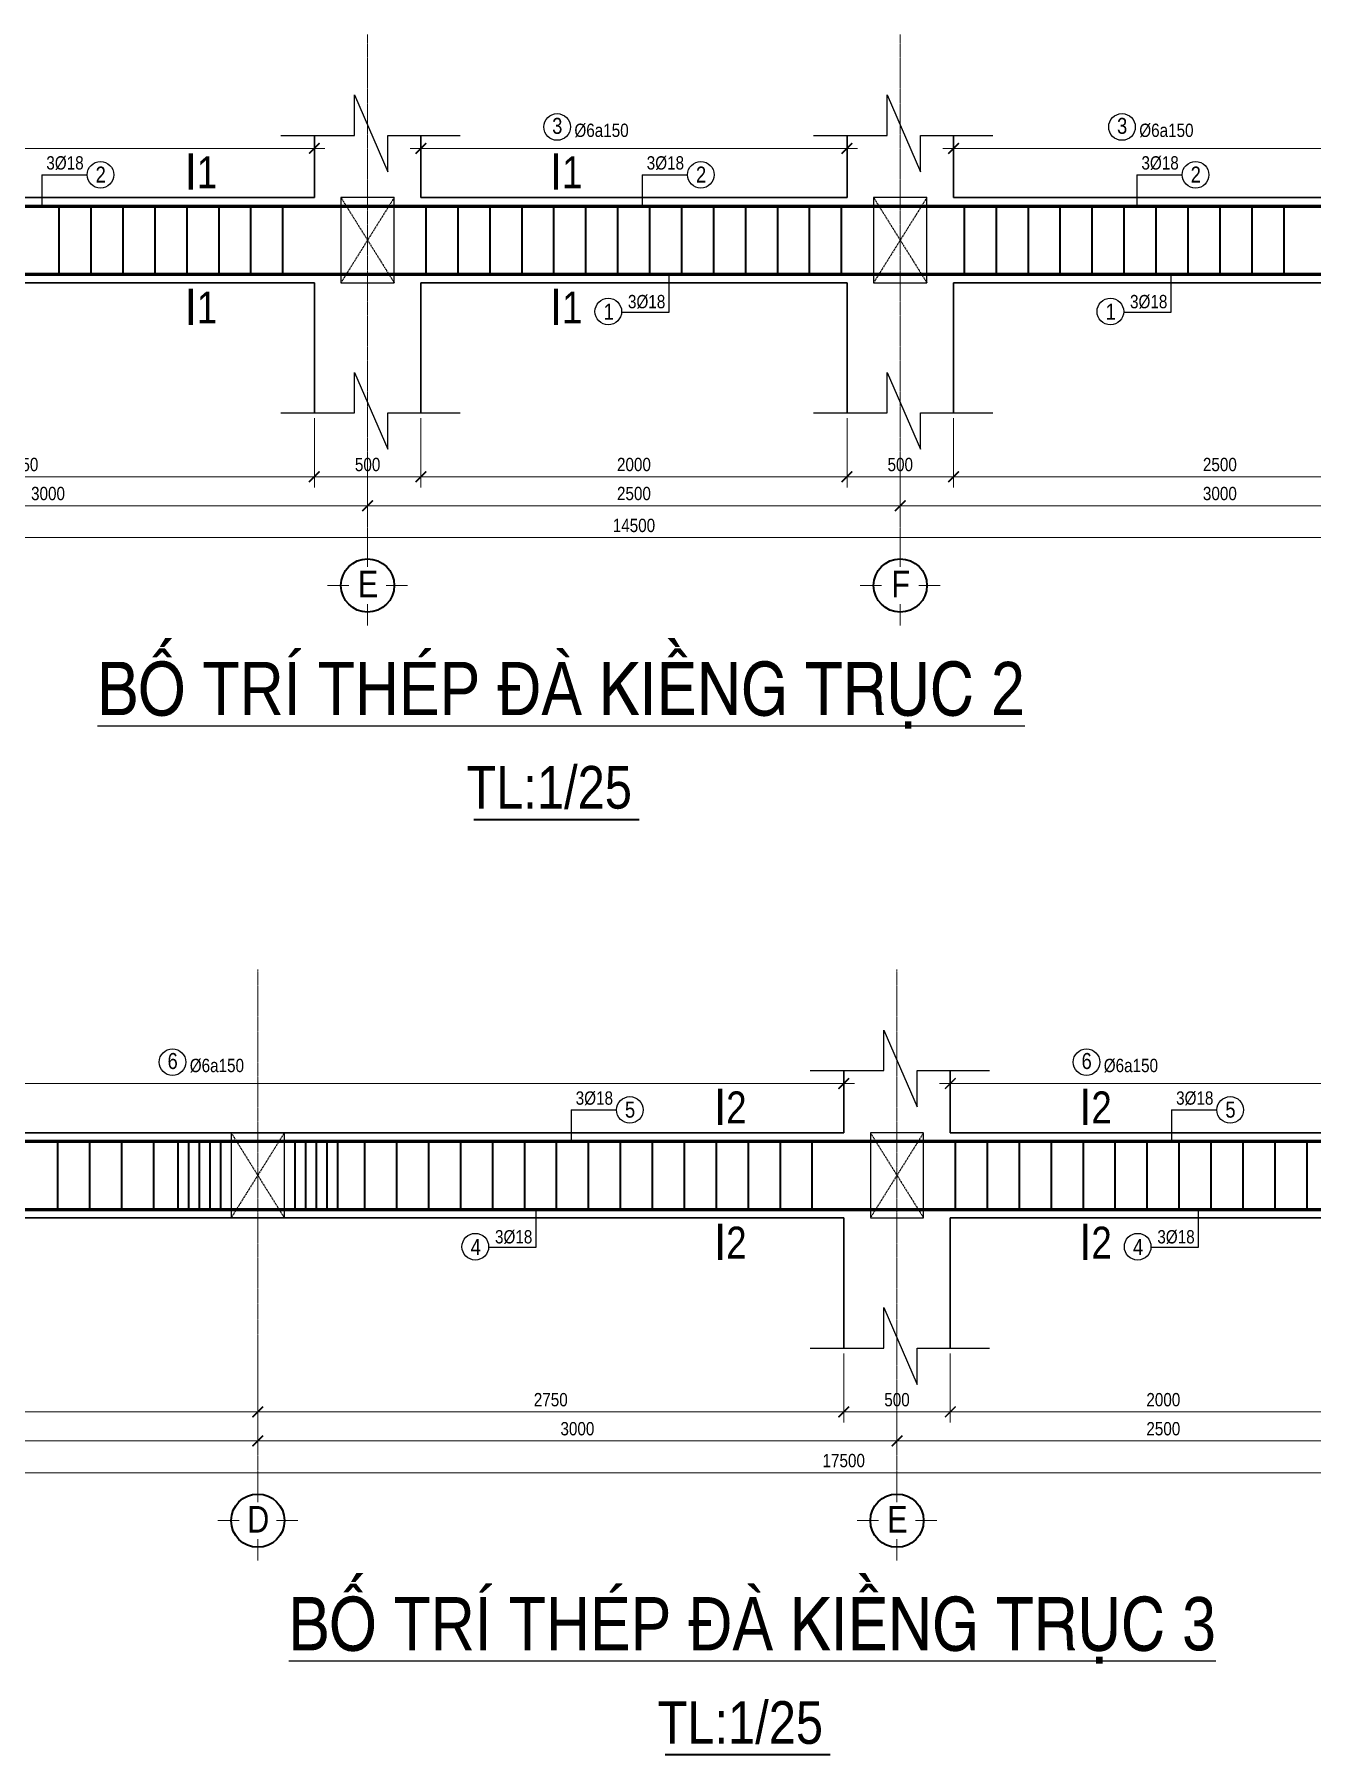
# Model space of a CAD drawing. Header units: inches. Extents: x -995865 to -814036, y 3430062 to 3602072.
# Drawn here: x -981117 to -975123, y 3479333 to 3487408 of the extents above; entities that cross this region are included whole.
import ezdxf
from ezdxf.enums import TextEntityAlignment as Align

# ---------------------------------------------------------------- set-up
doc = ezdxf.new("R2010")
doc.units = ezdxf.units.IN
doc.header["$LTSCALE"] = 2.8
doc.header["$MEASUREMENT"] = 0
doc.linetypes.add('CENTERX2', pattern=[4, 2.5, -0.5, 0.5, -0.5])
doc.linetypes.add('DASHEDX2', pattern=[1.5, 1, -0.5])
for name, color, linetype, lineweight in [('5.TRUC', 1, 'CENTERX2', 13), ('NET BAO', 4, 'Continuous', 30), ('TextThep', 7, 'Continuous', 0), ('THEP DAI', 5, 'Continuous', 40), ('THEP DOC', 2, 'Continuous', 60)]:
    doc.layers.add(name, color=color, linetype=linetype, lineweight=lineweight)
for name, color, linetype in [('Net thay', 6, 'Continuous'), ('NETDUTDUT', 3, 'DASHEDX2'), ('text', 3, 'Continuous')]:
    doc.layers.add(name, color=color, linetype=linetype)
doc.styles.add('CHU', font='VHELVCN0.TTF')
doc.styles.add('Helve-Condense', font='VHELVCN0.TTF')
doc.styles.add('Text.Helve-condense', font='VHELVCN0.TTF')
doc.dimstyles.new('TL25', dxfattribs={"dimscale": 25, "dimtxt": 2.5, "dimasz": 2, "dimexe": 2, "dimexo": 1, "dimgap": 1, "dimtad": 1, "dimdec": 0, "dimzin": 0, "dimdsep": 46, "dimtxsty": 'Helve-Condense', "dimblk": 'ARCHTICK', "dimcen": 2, "dimdle": 2, "dimclrd": 4, "dimclre": 4, "dimclrt": 4, "dimadec": 0, "dimazin": 0, "dimtfac": 0.004, "dimtdec": 0, "dimtmove": 2, "dimatfit": 3, "dimfxl": 1, "dimtolj": 1, "dimtzin": 0, "dimlwd": 9, "dimlwe": 13, "dimarcsym": 1})

# ---------------------------------------------------------------- blocks, each defined once
blk = doc.blocks.new('_ArchTick')
at = {"color": 0, "linetype": 'ByBlock', "const_width": 0.15}
blk.add_lwpolyline([(-0.5, -0.5), (0.5, 0.5)], dxfattribs=at)
blk = doc.blocks.new('*D988')
at = {"layer": 'DEFPOINTS', "color": 0}
for p in [(-982553, 3485631.1), (-979803, 3485631.1), (-979803, 3485331.6)]:
    blk.add_point(p, dxfattribs=at)
at = {"layer": 'NETDUTDUT', "color": 4, "linetype": 'Continuous', "lineweight": 13}
for p, q in [((-982553, 3485606.1), (-982553, 3485281.6)), ((-979803, 3485606.1), (-979803, 3485281.6))]:
    blk.add_line(p, q, dxfattribs=at)
at = {"layer": 'NETDUTDUT', "color": 4, "linetype": 'Continuous', "lineweight": 9}
blk.add_line((-982603, 3485331.6), (-979753, 3485331.6), dxfattribs=at)
at = {"layer": 'NETDUTDUT', "color": 4, "lineweight": 9, "xscale": 50, "yscale": 50, "zscale": 50, "rotation": 180}
blk.add_blockref('_ArchTick', (-982553, 3485331.6), dxfattribs=at)
at = {"layer": 'NETDUTDUT', "color": 4, "lineweight": 9, "xscale": 50, "yscale": 50, "zscale": 50}
blk.add_blockref('_ArchTick', (-979803, 3485331.6), dxfattribs=at)
at = {"layer": 'NETDUTDUT', "color": 4, "insert": (-981178, 3485388.5), "char_height": 62.5, "attachment_point": 5, "style": 'Helve-Condense'}
blk.add_mtext('\\A1;2750', dxfattribs=at)
blk = doc.blocks.new('*D989')
at = {"layer": 'DEFPOINTS', "color": 0}
for p in [(-979803, 3485631.1), (-979303, 3485631.1), (-979303, 3485331.6)]:
    blk.add_point(p, dxfattribs=at)
at = {"layer": 'NETDUTDUT', "color": 4, "linetype": 'Continuous', "lineweight": 13}
for p, q in [((-979803, 3485606.1), (-979803, 3485281.6)), ((-979303, 3485606.1), (-979303, 3485281.6))]:
    blk.add_line(p, q, dxfattribs=at)
at = {"layer": 'NETDUTDUT', "color": 4, "linetype": 'Continuous', "lineweight": 9}
blk.add_line((-979853, 3485331.6), (-979253, 3485331.6), dxfattribs=at)
at = {"layer": 'NETDUTDUT', "color": 4, "lineweight": 9, "xscale": 50, "yscale": 50, "zscale": 50, "rotation": 180}
blk.add_blockref('_ArchTick', (-979803, 3485331.6), dxfattribs=at)
at = {"layer": 'NETDUTDUT', "color": 4, "lineweight": 9, "xscale": 50, "yscale": 50, "zscale": 50}
blk.add_blockref('_ArchTick', (-979303, 3485331.6), dxfattribs=at)
at = {"layer": 'NETDUTDUT', "color": 4, "insert": (-979553, 3485388.5), "char_height": 62.5, "attachment_point": 5, "style": 'Helve-Condense'}
blk.add_mtext('\\A1;500', dxfattribs=at)
blk = doc.blocks.new('*D990')
at = {"layer": 'DEFPOINTS', "color": 0}
for p in [(-979303, 3485631.1), (-977303, 3485631.1), (-977303, 3485331.6)]:
    blk.add_point(p, dxfattribs=at)
at = {"layer": 'NETDUTDUT', "color": 4, "linetype": 'Continuous', "lineweight": 13}
for p, q in [((-979303, 3485606.1), (-979303, 3485281.6)), ((-977303, 3485606.1), (-977303, 3485281.6))]:
    blk.add_line(p, q, dxfattribs=at)
at = {"layer": 'NETDUTDUT', "color": 4, "linetype": 'Continuous', "lineweight": 9}
blk.add_line((-979353, 3485331.6), (-977253, 3485331.6), dxfattribs=at)
at = {"layer": 'NETDUTDUT', "color": 4, "lineweight": 9, "xscale": 50, "yscale": 50, "zscale": 50, "rotation": 180}
blk.add_blockref('_ArchTick', (-979303, 3485331.6), dxfattribs=at)
at = {"layer": 'NETDUTDUT', "color": 4, "lineweight": 9, "xscale": 50, "yscale": 50, "zscale": 50}
blk.add_blockref('_ArchTick', (-977303, 3485331.6), dxfattribs=at)
at = {"layer": 'NETDUTDUT', "color": 4, "insert": (-978303, 3485388.5), "char_height": 62.5, "attachment_point": 5, "style": 'Helve-Condense'}
blk.add_mtext('\\A1;2000', dxfattribs=at)
blk = doc.blocks.new('*D991')
at = {"layer": 'DEFPOINTS', "color": 0}
for p in [(-977303, 3485631.1), (-976803, 3485631.1), (-976803, 3485331.6)]:
    blk.add_point(p, dxfattribs=at)
at = {"layer": 'NETDUTDUT', "color": 4, "linetype": 'Continuous', "lineweight": 13}
for p, q in [((-977303, 3485606.1), (-977303, 3485281.6)), ((-976803, 3485606.1), (-976803, 3485281.6))]:
    blk.add_line(p, q, dxfattribs=at)
at = {"layer": 'NETDUTDUT', "color": 4, "linetype": 'Continuous', "lineweight": 9}
blk.add_line((-977353, 3485331.6), (-976753, 3485331.6), dxfattribs=at)
at = {"layer": 'NETDUTDUT', "color": 4, "lineweight": 9, "xscale": 50, "yscale": 50, "zscale": 50, "rotation": 180}
blk.add_blockref('_ArchTick', (-977303, 3485331.6), dxfattribs=at)
at = {"layer": 'NETDUTDUT', "color": 4, "lineweight": 9, "xscale": 50, "yscale": 50, "zscale": 50}
blk.add_blockref('_ArchTick', (-976803, 3485331.6), dxfattribs=at)
at = {"layer": 'NETDUTDUT', "color": 4, "insert": (-977053, 3485388.5), "char_height": 62.5, "attachment_point": 5, "style": 'Helve-Condense'}
blk.add_mtext('\\A1;500', dxfattribs=at)
blk = doc.blocks.new('*D992')
at = {"layer": 'DEFPOINTS', "color": 0}
for p in [(-976803, 3485631.1), (-974303, 3485631.1), (-974303, 3485331.6)]:
    blk.add_point(p, dxfattribs=at)
at = {"layer": 'NETDUTDUT', "color": 4, "linetype": 'Continuous', "lineweight": 13}
for p, q in [((-976803, 3485606.1), (-976803, 3485281.6)), ((-974303, 3485606.1), (-974303, 3485281.6))]:
    blk.add_line(p, q, dxfattribs=at)
at = {"layer": 'NETDUTDUT', "color": 4, "linetype": 'Continuous', "lineweight": 9}
blk.add_line((-976853, 3485331.6), (-974253, 3485331.6), dxfattribs=at)
at = {"layer": 'NETDUTDUT', "color": 4, "lineweight": 9, "xscale": 50, "yscale": 50, "zscale": 50, "rotation": 180}
blk.add_blockref('_ArchTick', (-976803, 3485331.6), dxfattribs=at)
at = {"layer": 'NETDUTDUT', "color": 4, "lineweight": 9, "xscale": 50, "yscale": 50, "zscale": 50}
blk.add_blockref('_ArchTick', (-974303, 3485331.6), dxfattribs=at)
at = {"layer": 'NETDUTDUT', "color": 4, "insert": (-975553, 3485388.5), "char_height": 62.5, "attachment_point": 5, "style": 'Helve-Condense'}
blk.add_mtext('\\A1;2500', dxfattribs=at)
blk = doc.blocks.new('*D997')
at = {"layer": 'DEFPOINTS', "color": 0}
for p in [(-979553, 3485331.6), (-982553, 3485303.3), (-979553, 3485195.4)]:
    blk.add_point(p, dxfattribs=at)
at = {"layer": 'NETDUTDUT', "color": 4, "linetype": 'Continuous', "lineweight": 13}
for p, q in [((-982553, 3485278.3), (-982553, 3485145.4)), ((-979553, 3485306.6), (-979553, 3485145.4))]:
    blk.add_line(p, q, dxfattribs=at)
at = {"layer": 'NETDUTDUT', "color": 4, "linetype": 'Continuous', "lineweight": 9}
blk.add_line((-982603, 3485195.4), (-979503, 3485195.4), dxfattribs=at)
at = {"layer": 'NETDUTDUT', "color": 4, "lineweight": 9, "xscale": 50, "yscale": 50, "zscale": 50, "rotation": 180}
blk.add_blockref('_ArchTick', (-982553, 3485195.4), dxfattribs=at)
at = {"layer": 'NETDUTDUT', "color": 4, "lineweight": 9, "xscale": 50, "yscale": 50, "zscale": 50}
blk.add_blockref('_ArchTick', (-979553, 3485195.4), dxfattribs=at)
at = {"layer": 'NETDUTDUT', "color": 4, "insert": (-981053, 3485252.3), "char_height": 62.5, "attachment_point": 5, "style": 'Helve-Condense'}
blk.add_mtext('\\A1;3000', dxfattribs=at)
blk = doc.blocks.new('*D998')
at = {"layer": 'DEFPOINTS', "color": 0}
for p in [(-979553, 3485331.6), (-977053, 3485331.6), (-977053, 3485195.4)]:
    blk.add_point(p, dxfattribs=at)
at = {"layer": 'NETDUTDUT', "color": 4, "linetype": 'Continuous', "lineweight": 13}
for p, q in [((-979553, 3485306.6), (-979553, 3485145.4)), ((-977053, 3485306.6), (-977053, 3485145.4))]:
    blk.add_line(p, q, dxfattribs=at)
at = {"layer": 'NETDUTDUT', "color": 4, "linetype": 'Continuous', "lineweight": 9}
blk.add_line((-979603, 3485195.4), (-977003, 3485195.4), dxfattribs=at)
at = {"layer": 'NETDUTDUT', "color": 4, "lineweight": 9, "xscale": 50, "yscale": 50, "zscale": 50, "rotation": 180}
blk.add_blockref('_ArchTick', (-979553, 3485195.4), dxfattribs=at)
at = {"layer": 'NETDUTDUT', "color": 4, "lineweight": 9, "xscale": 50, "yscale": 50, "zscale": 50}
blk.add_blockref('_ArchTick', (-977053, 3485195.4), dxfattribs=at)
at = {"layer": 'NETDUTDUT', "color": 4, "insert": (-978303, 3485252.3), "char_height": 62.5, "attachment_point": 5, "style": 'Helve-Condense'}
blk.add_mtext('\\A1;2500', dxfattribs=at)
blk = doc.blocks.new('*D999')
at = {"layer": 'DEFPOINTS', "color": 0}
for p in [(-977053, 3485331.6), (-974053, 3485331.6), (-974053, 3485195.4)]:
    blk.add_point(p, dxfattribs=at)
at = {"layer": 'NETDUTDUT', "color": 4, "linetype": 'Continuous', "lineweight": 13}
for p, q in [((-977053, 3485306.6), (-977053, 3485145.4)), ((-974053, 3485306.6), (-974053, 3485145.4))]:
    blk.add_line(p, q, dxfattribs=at)
at = {"layer": 'NETDUTDUT', "color": 4, "linetype": 'Continuous', "lineweight": 9}
blk.add_line((-977103, 3485195.4), (-974003, 3485195.4), dxfattribs=at)
at = {"layer": 'NETDUTDUT', "color": 4, "lineweight": 9, "xscale": 50, "yscale": 50, "zscale": 50, "rotation": 180}
blk.add_blockref('_ArchTick', (-977053, 3485195.4), dxfattribs=at)
at = {"layer": 'NETDUTDUT', "color": 4, "lineweight": 9, "xscale": 50, "yscale": 50, "zscale": 50}
blk.add_blockref('_ArchTick', (-974053, 3485195.4), dxfattribs=at)
at = {"layer": 'NETDUTDUT', "color": 4, "insert": (-975553, 3485252.3), "char_height": 62.5, "attachment_point": 5, "style": 'Helve-Condense'}
blk.add_mtext('\\A1;3000', dxfattribs=at)
blk = doc.blocks.new('*D1001')
at = {"layer": 'DEFPOINTS', "color": 0}
for p in [(-985553, 3485145.4), (-971053, 3485145.4), (-971053, 3485045.7)]:
    blk.add_point(p, dxfattribs=at)
at = {"layer": 'NETDUTDUT', "color": 4, "linetype": 'Continuous', "lineweight": 13}
for p, q in [((-985553, 3485120.4), (-985553, 3484995.7)), ((-971053, 3485120.4), (-971053, 3484995.7))]:
    blk.add_line(p, q, dxfattribs=at)
at = {"layer": 'NETDUTDUT', "color": 4, "linetype": 'Continuous', "lineweight": 9}
blk.add_line((-985603, 3485045.7), (-971003, 3485045.7), dxfattribs=at)
at = {"layer": 'NETDUTDUT', "color": 4, "lineweight": 9, "xscale": 50, "yscale": 50, "zscale": 50, "rotation": 180}
blk.add_blockref('_ArchTick', (-985553, 3485045.7), dxfattribs=at)
at = {"layer": 'NETDUTDUT', "color": 4, "lineweight": 9, "xscale": 50, "yscale": 50, "zscale": 50}
blk.add_blockref('_ArchTick', (-971053, 3485045.7), dxfattribs=at)
at = {"layer": 'NETDUTDUT', "color": 4, "insert": (-978303, 3485102.6), "char_height": 62.5, "attachment_point": 5, "style": 'Helve-Condense'}
blk.add_mtext('\\A1;14500', dxfattribs=at)
blk = doc.blocks.new('*D1007')
at = {"layer": 'DEFPOINTS', "color": 0}
for p in [(-982568.4, 3481241.1), (-980068.4, 3481241.1), (-980068.4, 3480941.6)]:
    blk.add_point(p, dxfattribs=at)
at = {"layer": 'NETDUTDUT', "color": 4, "linetype": 'Continuous', "lineweight": 13}
for p, q in [((-982568.4, 3481216.1), (-982568.4, 3480891.6)), ((-980068.4, 3481216.1), (-980068.4, 3480891.6))]:
    blk.add_line(p, q, dxfattribs=at)
at = {"layer": 'NETDUTDUT', "color": 4, "linetype": 'Continuous', "lineweight": 9}
blk.add_line((-982618.4, 3480941.6), (-980018.4, 3480941.6), dxfattribs=at)
at = {"layer": 'NETDUTDUT', "color": 4, "lineweight": 9, "xscale": 50, "yscale": 50, "zscale": 50, "rotation": 180}
blk.add_blockref('_ArchTick', (-982568.4, 3480941.6), dxfattribs=at)
at = {"layer": 'NETDUTDUT', "color": 4, "lineweight": 9, "xscale": 50, "yscale": 50, "zscale": 50}
blk.add_blockref('_ArchTick', (-980068.4, 3480941.6), dxfattribs=at)
at = {"layer": 'NETDUTDUT', "color": 4, "insert": (-981318.4, 3480998.5), "char_height": 62.5, "attachment_point": 5, "style": 'Helve-Condense'}
blk.add_mtext('\\A1;2500', dxfattribs=at)
blk = doc.blocks.new('*D1008')
at = {"layer": 'DEFPOINTS', "color": 0}
for p in [(-980068.4, 3481241.1), (-977318.4, 3481241.1), (-977318.4, 3480941.6)]:
    blk.add_point(p, dxfattribs=at)
at = {"layer": 'NETDUTDUT', "color": 4, "linetype": 'Continuous', "lineweight": 13}
for p, q in [((-980068.4, 3481216.1), (-980068.4, 3480891.6)), ((-977318.4, 3481216.1), (-977318.4, 3480891.6))]:
    blk.add_line(p, q, dxfattribs=at)
at = {"layer": 'NETDUTDUT', "color": 4, "linetype": 'Continuous', "lineweight": 9}
blk.add_line((-980118.4, 3480941.6), (-977268.4, 3480941.6), dxfattribs=at)
at = {"layer": 'NETDUTDUT', "color": 4, "lineweight": 9, "xscale": 50, "yscale": 50, "zscale": 50, "rotation": 180}
blk.add_blockref('_ArchTick', (-980068.4, 3480941.6), dxfattribs=at)
at = {"layer": 'NETDUTDUT', "color": 4, "lineweight": 9, "xscale": 50, "yscale": 50, "zscale": 50}
blk.add_blockref('_ArchTick', (-977318.4, 3480941.6), dxfattribs=at)
at = {"layer": 'NETDUTDUT', "color": 4, "insert": (-978693.4, 3480998.5), "char_height": 62.5, "attachment_point": 5, "style": 'Helve-Condense'}
blk.add_mtext('\\A1;2750', dxfattribs=at)
blk = doc.blocks.new('*D1009')
at = {"layer": 'DEFPOINTS', "color": 0}
for p in [(-977318.4, 3481241.1), (-976818.4, 3481241.1), (-976818.4, 3480941.6)]:
    blk.add_point(p, dxfattribs=at)
at = {"layer": 'NETDUTDUT', "color": 4, "linetype": 'Continuous', "lineweight": 13}
for p, q in [((-977318.4, 3481216.1), (-977318.4, 3480891.6)), ((-976818.4, 3481216.1), (-976818.4, 3480891.6))]:
    blk.add_line(p, q, dxfattribs=at)
at = {"layer": 'NETDUTDUT', "color": 4, "linetype": 'Continuous', "lineweight": 9}
blk.add_line((-977368.4, 3480941.6), (-976768.4, 3480941.6), dxfattribs=at)
at = {"layer": 'NETDUTDUT', "color": 4, "lineweight": 9, "xscale": 50, "yscale": 50, "zscale": 50, "rotation": 180}
blk.add_blockref('_ArchTick', (-977318.4, 3480941.6), dxfattribs=at)
at = {"layer": 'NETDUTDUT', "color": 4, "lineweight": 9, "xscale": 50, "yscale": 50, "zscale": 50}
blk.add_blockref('_ArchTick', (-976818.4, 3480941.6), dxfattribs=at)
at = {"layer": 'NETDUTDUT', "color": 4, "insert": (-977068.4, 3480998.5), "char_height": 62.5, "attachment_point": 5, "style": 'Helve-Condense'}
blk.add_mtext('\\A1;500', dxfattribs=at)
blk = doc.blocks.new('*D1010')
at = {"layer": 'DEFPOINTS', "color": 0}
for p in [(-976818.4, 3481241.1), (-974818.4, 3481241.1), (-974818.4, 3480941.6)]:
    blk.add_point(p, dxfattribs=at)
at = {"layer": 'NETDUTDUT', "color": 4, "linetype": 'Continuous', "lineweight": 13}
for p, q in [((-976818.4, 3481216.1), (-976818.4, 3480891.6)), ((-974818.4, 3481216.1), (-974818.4, 3480891.6))]:
    blk.add_line(p, q, dxfattribs=at)
at = {"layer": 'NETDUTDUT', "color": 4, "linetype": 'Continuous', "lineweight": 9}
blk.add_line((-976868.4, 3480941.6), (-974768.4, 3480941.6), dxfattribs=at)
at = {"layer": 'NETDUTDUT', "color": 4, "lineweight": 9, "xscale": 50, "yscale": 50, "zscale": 50, "rotation": 180}
blk.add_blockref('_ArchTick', (-976818.4, 3480941.6), dxfattribs=at)
at = {"layer": 'NETDUTDUT', "color": 4, "lineweight": 9, "xscale": 50, "yscale": 50, "zscale": 50}
blk.add_blockref('_ArchTick', (-974818.4, 3480941.6), dxfattribs=at)
at = {"layer": 'NETDUTDUT', "color": 4, "insert": (-975818.4, 3480998.5), "char_height": 62.5, "attachment_point": 5, "style": 'Helve-Condense'}
blk.add_mtext('\\A1;2000', dxfattribs=at)
blk = doc.blocks.new('*D1016')
at = {"layer": 'DEFPOINTS', "color": 0}
for p in [(-980068.4, 3481053.8), (-983068.4, 3480913.3), (-980068.4, 3480805.3)]:
    blk.add_point(p, dxfattribs=at)
at = {"layer": 'NETDUTDUT', "color": 4, "linetype": 'Continuous', "lineweight": 13}
for p, q in [((-980068.4, 3481028.8), (-980068.4, 3480755.3)), ((-983068.4, 3480888.3), (-983068.4, 3480755.3))]:
    blk.add_line(p, q, dxfattribs=at)
at = {"layer": 'NETDUTDUT', "color": 4, "linetype": 'Continuous', "lineweight": 9}
blk.add_line((-983118.4, 3480805.3), (-980018.4, 3480805.3), dxfattribs=at)
at = {"layer": 'NETDUTDUT', "color": 4, "lineweight": 9, "xscale": 50, "yscale": 50, "zscale": 50, "rotation": 180}
blk.add_blockref('_ArchTick', (-983068.4, 3480805.3), dxfattribs=at)
at = {"layer": 'NETDUTDUT', "color": 4, "lineweight": 9, "xscale": 50, "yscale": 50, "zscale": 50}
blk.add_blockref('_ArchTick', (-980068.4, 3480805.3), dxfattribs=at)
at = {"layer": 'NETDUTDUT', "color": 4, "insert": (-981568.4, 3480862.2), "char_height": 62.5, "attachment_point": 5, "style": 'Helve-Condense'}
blk.add_mtext('\\A1;3000', dxfattribs=at)
blk = doc.blocks.new('*D1017')
at = {"layer": 'DEFPOINTS', "color": 0}
for p in [(-980068.4, 3480941.6), (-977068.4, 3480941.6), (-977068.4, 3480805.3)]:
    blk.add_point(p, dxfattribs=at)
at = {"layer": 'NETDUTDUT', "color": 4, "linetype": 'Continuous', "lineweight": 13}
for p, q in [((-980068.4, 3480916.6), (-980068.4, 3480755.3)), ((-977068.4, 3480916.6), (-977068.4, 3480755.3))]:
    blk.add_line(p, q, dxfattribs=at)
at = {"layer": 'NETDUTDUT', "color": 4, "linetype": 'Continuous', "lineweight": 9}
blk.add_line((-980118.4, 3480805.3), (-977018.4, 3480805.3), dxfattribs=at)
at = {"layer": 'NETDUTDUT', "color": 4, "lineweight": 9, "xscale": 50, "yscale": 50, "zscale": 50, "rotation": 180}
blk.add_blockref('_ArchTick', (-980068.4, 3480805.3), dxfattribs=at)
at = {"layer": 'NETDUTDUT', "color": 4, "lineweight": 9, "xscale": 50, "yscale": 50, "zscale": 50}
blk.add_blockref('_ArchTick', (-977068.4, 3480805.3), dxfattribs=at)
at = {"layer": 'NETDUTDUT', "color": 4, "insert": (-978568.4, 3480862.2), "char_height": 62.5, "attachment_point": 5, "style": 'Helve-Condense'}
blk.add_mtext('\\A1;3000', dxfattribs=at)
blk = doc.blocks.new('*D1002')
at = {"layer": 'DEFPOINTS', "color": 0}
for p in [(-977068.4, 3480941.6), (-974568.4, 3480941.6), (-974568.4, 3480805.3)]:
    blk.add_point(p, dxfattribs=at)
at = {"layer": 'NETDUTDUT', "color": 4, "linetype": 'Continuous', "lineweight": 13}
for p, q in [((-977068.4, 3480916.6), (-977068.4, 3480755.3)), ((-974568.4, 3480916.6), (-974568.4, 3480755.3))]:
    blk.add_line(p, q, dxfattribs=at)
at = {"layer": 'NETDUTDUT', "color": 4, "linetype": 'Continuous', "lineweight": 9}
blk.add_line((-977118.4, 3480805.3), (-974518.4, 3480805.3), dxfattribs=at)
at = {"layer": 'NETDUTDUT', "color": 4, "lineweight": 9, "xscale": 50, "yscale": 50, "zscale": 50, "rotation": 180}
blk.add_blockref('_ArchTick', (-977068.4, 3480805.3), dxfattribs=at)
at = {"layer": 'NETDUTDUT', "color": 4, "lineweight": 9, "xscale": 50, "yscale": 50, "zscale": 50}
blk.add_blockref('_ArchTick', (-974568.4, 3480805.3), dxfattribs=at)
at = {"layer": 'NETDUTDUT', "color": 4, "insert": (-975818.4, 3480862.2), "char_height": 62.5, "attachment_point": 5, "style": 'Helve-Condense'}
blk.add_mtext('\\A1;2500', dxfattribs=at)
blk = doc.blocks.new('*D1005')
at = {"layer": 'DEFPOINTS', "color": 0}
for p in [(-986068.4, 3480755.3), (-968568.4, 3480755.3), (-968568.4, 3480655.7)]:
    blk.add_point(p, dxfattribs=at)
at = {"layer": 'NETDUTDUT', "color": 4, "linetype": 'Continuous', "lineweight": 13}
for p, q in [((-986068.4, 3480730.3), (-986068.4, 3480605.7)), ((-968568.4, 3480730.3), (-968568.4, 3480605.7))]:
    blk.add_line(p, q, dxfattribs=at)
at = {"layer": 'NETDUTDUT', "color": 4, "linetype": 'Continuous', "lineweight": 9}
blk.add_line((-986118.4, 3480655.7), (-968518.4, 3480655.7), dxfattribs=at)
at = {"layer": 'NETDUTDUT', "color": 4, "lineweight": 9, "xscale": 50, "yscale": 50, "zscale": 50, "rotation": 180}
blk.add_blockref('_ArchTick', (-986068.4, 3480655.7), dxfattribs=at)
at = {"layer": 'NETDUTDUT', "color": 4, "lineweight": 9, "xscale": 50, "yscale": 50, "zscale": 50}
blk.add_blockref('_ArchTick', (-968568.4, 3480655.7), dxfattribs=at)
at = {"layer": 'NETDUTDUT', "color": 4, "insert": (-977318.4, 3480712.6), "char_height": 62.5, "attachment_point": 5, "style": 'Helve-Condense'}
blk.add_mtext('\\A1;17500', dxfattribs=at)

msp = doc.modelspace()

# ---------------------------------------------------------------- linework, layer by layer
at = {"layer": '5.TRUC'}
for p, q in [((-979553, 3487407.9), (-979553, 3485008.5)), ((-977053, 3487407.9), (-977053, 3485008.5)), ((-980068.4, 3483017.9), (-980068.4, 3480618.4)), ((-977068.4, 3483017.9), (-977068.4, 3480618.4))]:
    msp.add_line(p, q, dxfattribs=at)
at = {"layer": 'NET BAO', "lineweight": 25}
for p, q in [((-979614.5, 3486933.7), (-979614.5, 3487123.8)), ((-979614.5, 3487123.8), (-979458.3, 3486763.3)), ((-979614.5, 3486933.7), (-979614.5, 3487123.8)), ((-977114.5, 3486933.7), (-977114.5, 3487123.8)), ((-977114.5, 3487123.8), (-976958.3, 3486763.3)), ((-977114.5, 3486933.7), (-977114.5, 3487123.8)), ((-979959.8, 3486933.7), (-979614.5, 3486933.7)), ((-979959.8, 3486933.7), (-979614.5, 3486933.7)), ((-979458.3, 3486763.3), (-979458.3, 3486933.7)), ((-979458.3, 3486933.7), (-979118.6, 3486933.7)), ((-979458.3, 3486763.3), (-979458.3, 3486933.7)), ((-979458.3, 3486933.7), (-979118.6, 3486933.7)), ((-977459.8, 3486933.7), (-977114.5, 3486933.7)), ((-977459.8, 3486933.7), (-977114.5, 3486933.7)), ((-976958.3, 3486763.3), (-976958.3, 3486933.7)), ((-976958.3, 3486933.7), (-976618.6, 3486933.7)), ((-976958.3, 3486763.3), (-976958.3, 3486933.7)), ((-976958.3, 3486933.7), (-976618.6, 3486933.7)), ((-979614.5, 3485631.1), (-979614.5, 3485821.2)), ((-979614.5, 3485821.2), (-979458.3, 3485460.7)), ((-979614.5, 3485631.1), (-979614.5, 3485821.2)), ((-977114.5, 3485631.1), (-977114.5, 3485821.2)), ((-977114.5, 3485821.2), (-976958.3, 3485460.7)), ((-977114.5, 3485631.1), (-977114.5, 3485821.2)), ((-979959.8, 3485631.1), (-979614.5, 3485631.1)), ((-979959.8, 3485631.1), (-979614.5, 3485631.1)), ((-979458.3, 3485460.7), (-979458.3, 3485631.1)), ((-979458.3, 3485631.1), (-979118.6, 3485631.1)), ((-979458.3, 3485460.7), (-979458.3, 3485631.1)), ((-979458.3, 3485631.1), (-979118.6, 3485631.1)), ((-977459.8, 3485631.1), (-977114.5, 3485631.1)), ((-977459.8, 3485631.1), (-977114.5, 3485631.1)), ((-976958.3, 3485460.7), (-976958.3, 3485631.1)), ((-976958.3, 3485631.1), (-976618.6, 3485631.1)), ((-976958.3, 3485460.7), (-976958.3, 3485631.1)), ((-976958.3, 3485631.1), (-976618.6, 3485631.1)), ((-977129.9, 3482543.7), (-977129.9, 3482733.8)), ((-977129.9, 3482733.8), (-976973.8, 3482373.3)), ((-977129.9, 3482543.7), (-977129.9, 3482733.8)), ((-977475.2, 3482543.7), (-977129.9, 3482543.7)), ((-977475.2, 3482543.7), (-977129.9, 3482543.7)), ((-976973.8, 3482373.3), (-976973.8, 3482543.7)), ((-976973.8, 3482543.7), (-976634, 3482543.7)), ((-976973.8, 3482373.3), (-976973.8, 3482543.7)), ((-976973.8, 3482543.7), (-976634, 3482543.7)), ((-977129.9, 3481241.1), (-977129.9, 3481431.2)), ((-977129.9, 3481431.2), (-976973.8, 3481070.7)), ((-977129.9, 3481241.1), (-977129.9, 3481431.2)), ((-977475.2, 3481241.1), (-977129.9, 3481241.1)), ((-977475.2, 3481241.1), (-977129.9, 3481241.1)), ((-976973.8, 3481070.7), (-976973.8, 3481241.1)), ((-976973.8, 3481241.1), (-976634, 3481241.1)), ((-976973.8, 3481070.7), (-976973.8, 3481241.1)), ((-976973.8, 3481241.1), (-976634, 3481241.1))]:
    msp.add_line(p, q, dxfattribs=at)
at = {"layer": 'NET BAO'}
for p, q in [((-979803, 3486933.7), (-979803, 3486642.1)), ((-979803, 3486933.7), (-979803, 3486642.1)), ((-979303, 3486933.7), (-979303, 3486642.1)), ((-977303, 3486933.7), (-977303, 3486642.1)), ((-977303, 3486933.7), (-977303, 3486642.1)), ((-976803, 3486933.7), (-976803, 3486642.1)), ((-985053, 3486642.1), (-979803, 3486642.1)), ((-979303, 3486642.1), (-977303, 3486642.1)), ((-976803, 3486642.1), (-974303, 3486642.1)), ((-985053, 3486242.1), (-979803, 3486242.1)), ((-979803, 3486242.1), (-979803, 3485631.1)), ((-979803, 3486242.1), (-979803, 3485631.1)), ((-979303, 3486242.1), (-977303, 3486242.1)), ((-979303, 3486242.1), (-979303, 3485631.1)), ((-977303, 3486242.1), (-977303, 3485631.1)), ((-977303, 3486242.1), (-977303, 3485631.1)), ((-976803, 3486242.1), (-974303, 3486242.1)), ((-976803, 3486242.1), (-976803, 3485631.1)), ((-977318.4, 3482543.7), (-977318.4, 3482252.1)), ((-977318.4, 3482543.7), (-977318.4, 3482252.1)), ((-976818.4, 3482543.7), (-976818.4, 3482252.1)), ((-982568.4, 3482252.1), (-977318.4, 3482252.1)), ((-976818.4, 3482252.1), (-974818.4, 3482252.1)), ((-982568.4, 3481852.1), (-977318.4, 3481852.1)), ((-977318.4, 3481852.1), (-977318.4, 3481241.1)), ((-977318.4, 3481852.1), (-977318.4, 3481241.1)), ((-976818.4, 3481852.1), (-976818.4, 3481241.1)), ((-976818.4, 3481852.1), (-974818.4, 3481852.1))]:
    msp.add_line(p, q, dxfattribs=at)
at = {"layer": 'Net thay', "lineweight": 20, "ltscale": 20, "const_width": 20}
for points in [[(-980382.9, 3486849.4), (-980382.9, 3486678.6)], [(-978668.9, 3486849.4), (-978668.9, 3486678.6)], [(-980382.9, 3486214.6), (-980382.9, 3486043.8)], [(-978668.9, 3486214.6), (-978668.9, 3486043.8)], [(-977898.3, 3482459.3), (-977898.3, 3482288.6)], [(-976184.4, 3482459.3), (-976184.4, 3482288.6)], [(-977898.3, 3481824.6), (-977898.3, 3481653.8)], [(-976184.4, 3481824.6), (-976184.4, 3481653.8)]]:
    msp.add_lwpolyline(points, dxfattribs=at)
at = {"layer": 'NETDUTDUT', "color": 4, "linetype": 'Continuous', "lineweight": 9}
for p, q in [((-985103, 3486873), (-979753, 3486873)), ((-979353, 3486873), (-977253, 3486873)), ((-976853, 3486873), (-974253, 3486873)), ((-982618.4, 3482482.9), (-977268.4, 3482482.9)), ((-976868.4, 3482482.9), (-974768.4, 3482482.9))]:
    msp.add_line(p, q, dxfattribs=at)
at = {"layer": 'NETDUTDUT', "color": 4, "linetype": 'Continuous', "lineweight": 13}
for p, q in [((-979803, 3486667.1), (-979803, 3486923)), ((-979303, 3486667.1), (-979303, 3486923)), ((-977303, 3486667.1), (-977303, 3486923)), ((-976803, 3486667.1), (-976803, 3486923)), ((-977318.4, 3482277.1), (-977318.4, 3482532.9)), ((-976818.4, 3482277.1), (-976818.4, 3482532.9))]:
    msp.add_line(p, q, dxfattribs=at)
at = {"layer": 'NETDUTDUT'}
for p, q in [((-979678, 3486642.1), (-979428, 3486242.1)), ((-979428, 3486642.1), (-979678, 3486242.1)), ((-977178, 3486642.1), (-976928, 3486242.1)), ((-976928, 3486642.1), (-977178, 3486242.1)), ((-980193.4, 3482252.1), (-979943.4, 3481852.1)), ((-979943.4, 3482252.1), (-980193.4, 3481852.1)), ((-977193.4, 3482252.1), (-976943.4, 3481852.1)), ((-976943.4, 3482252.1), (-977193.4, 3481852.1))]:
    msp.add_line(p, q, dxfattribs=at)
for points in [[(-979678, 3486242.1), (-979428, 3486242.1), (-979428, 3486642.1), (-979678, 3486642.1)], [(-977178, 3486242.1), (-976928, 3486242.1), (-976928, 3486642.1), (-977178, 3486642.1)], [(-980193.4, 3481852.1), (-979943.4, 3481852.1), (-979943.4, 3482252.1), (-980193.4, 3482252.1)], [(-977193.4, 3481852.1), (-976943.4, 3481852.1), (-976943.4, 3482252.1), (-977193.4, 3482252.1)]]:
    msp.add_lwpolyline(points, close=True, dxfattribs=at)
at = {"layer": 'text', "color": 3}
for p, q in [((-981081.8, 3486749.1), (-980869.3, 3486749.1)), ((-981081.8, 3486749.1), (-981081.8, 3486602.1)), ((-978263.9, 3486749.1), (-978051.3, 3486749.1)), ((-978263.9, 3486749.1), (-978263.9, 3486602.1)), ((-975942, 3486749.1), (-975729.4, 3486749.1)), ((-975942, 3486749.1), (-975942, 3486602.1)), ((-978597.2, 3482359), (-978384.7, 3482359)), ((-978597.2, 3482359), (-978597.2, 3482212.1)), ((-975779.3, 3482359), (-975566.8, 3482359)), ((-975779.3, 3482359), (-975779.3, 3482212.1))]:
    msp.add_line(p, q, dxfattribs=at)
at = {"layer": 'text'}
for p, q in [((-978138.9, 3486282.1), (-978138.9, 3486102.9)), ((-975782.5, 3486282.1), (-975782.5, 3486102.9)), ((-978138.9, 3486102.9), (-978361, 3486102.9)), ((-975782.5, 3486102.9), (-976004.6, 3486102.9)), ((-978763, 3481892.1), (-978763, 3481712.8)), ((-975654.3, 3481892.1), (-975654.3, 3481712.8)), ((-978763, 3481712.8), (-978985.1, 3481712.8)), ((-975654.3, 3481712.8), (-975876.5, 3481712.8))]:
    msp.add_line(p, q, dxfattribs=at)
at = {"layer": 'text', "lineweight": 35}
for p, q in [((-979053.9, 3483722.8), (-978278.8, 3483722.8)), ((-978157.1, 3479332.8), (-977382, 3479332.8))]:
    msp.add_line(p, q, dxfattribs=at)
at = {"layer": 'text', "color": 3}
for centre in [(-978663.5, 3486973.4), (-976012.3, 3486973.4), (-980806.8, 3486749.1), (-977988.8, 3486749.1), (-975666.9, 3486749.1), (-980468.7, 3482583.4), (-976178.9, 3482583.4), (-978322.2, 3482359), (-975504.3, 3482359)]:
    msp.add_circle(centre, 62.5, dxfattribs=at)
at = {"layer": 'text'}
for centre in [(-978423.4, 3486107), (-976067, 3486107), (-979047.5, 3481717), (-975938.8, 3481717)]:
    msp.add_circle(centre, 62.5, dxfattribs=at)
at = {"layer": 'TextThep', "lineweight": 18}
for p, q in [((-979553, 3484908.5), (-979553, 3485008.5)), ((-977053, 3484908.5), (-977053, 3485008.5)), ((-979740.5, 3484821), (-979640.5, 3484821)), ((-979465.5, 3484821), (-979365.5, 3484821)), ((-977240.5, 3484821), (-977140.5, 3484821)), ((-976965.5, 3484821), (-976865.5, 3484821)), ((-979553, 3484733.5), (-979553, 3484633.5)), ((-977053, 3484733.5), (-977053, 3484633.5)), ((-980068.4, 3480518.4), (-980068.4, 3480618.4)), ((-977068.4, 3480518.4), (-977068.4, 3480618.4)), ((-980255.9, 3480430.9), (-980155.9, 3480430.9)), ((-979980.9, 3480430.9), (-979880.9, 3480430.9)), ((-977255.9, 3480430.9), (-977155.9, 3480430.9)), ((-976980.9, 3480430.9), (-976880.9, 3480430.9)), ((-980068.4, 3480343.4), (-980068.4, 3480243.4)), ((-977068.4, 3480343.4), (-977068.4, 3480243.4))]:
    msp.add_line(p, q, dxfattribs=at)
at = {"layer": 'TextThep', "lineweight": 35}
for centre in [(-979553, 3484821), (-977053, 3484821), (-980068.4, 3480430.9), (-977068.4, 3480430.9)]:
    msp.add_circle(centre, 125, dxfattribs=at)
at = {"layer": 'THEP DAI'}
for p, q in [((-981001.9, 3486602.1), (-981001.9, 3486282.1)), ((-980851.9, 3486602.1), (-980851.9, 3486282.1)), ((-980701.9, 3486602.1), (-980701.9, 3486282.1)), ((-980551.9, 3486602.1), (-980551.9, 3486282.1)), ((-980401.9, 3486602.1), (-980401.9, 3486282.1)), ((-980251.9, 3486602.1), (-980251.9, 3486282.1)), ((-980101.9, 3486602.1), (-980101.9, 3486282.1)), ((-979951.9, 3486602.1), (-979951.9, 3486282.1)), ((-979279.9, 3486602.1), (-979279.9, 3486282.1)), ((-979129.9, 3486602.1), (-979129.9, 3486282.1)), ((-978979.9, 3486602.1), (-978979.9, 3486282.1)), ((-978829.9, 3486602.1), (-978829.9, 3486282.1)), ((-978679.9, 3486602.1), (-978679.9, 3486282.1)), ((-978529.9, 3486602.1), (-978529.9, 3486282.1)), ((-978379.9, 3486602.1), (-978379.9, 3486282.1)), ((-978229.9, 3486602.1), (-978229.9, 3486282.1)), ((-978079.9, 3486602.1), (-978079.9, 3486282.1)), ((-977929.9, 3486602.1), (-977929.9, 3486282.1)), ((-977779.9, 3486602.1), (-977779.9, 3486282.1)), ((-977629.9, 3486602.1), (-977629.9, 3486282.1)), ((-977479.9, 3486602.1), (-977479.9, 3486282.1)), ((-977329.9, 3486602.1), (-977329.9, 3486282.1)), ((-976753.4, 3486602.1), (-976753.4, 3486282.1)), ((-976603.4, 3486602.1), (-976603.4, 3486282.1)), ((-976453.4, 3486602.1), (-976453.4, 3486282.1)), ((-976303.4, 3486602.1), (-976303.4, 3486282.1)), ((-976153.4, 3486602.1), (-976153.4, 3486282.1)), ((-976003.4, 3486602.1), (-976003.4, 3486282.1)), ((-975853.4, 3486602.1), (-975853.4, 3486282.1)), ((-975703.4, 3486602.1), (-975703.4, 3486282.1)), ((-975553.4, 3486602.1), (-975553.4, 3486282.1)), ((-975403.4, 3486602.1), (-975403.4, 3486282.1)), ((-975253.4, 3486602.1), (-975253.4, 3486282.1)), ((-981008.6, 3482212.1), (-981008.6, 3481892.1)), ((-980858.6, 3482212.1), (-980858.6, 3481892.1)), ((-980708.6, 3482212.1), (-980708.6, 3481892.1)), ((-980558.6, 3482212.1), (-980558.6, 3481892.1)), ((-980443.8, 3482212.1), (-980443.8, 3481892.1)), ((-980393.8, 3482212.1), (-980393.8, 3481892.1)), ((-980343.8, 3482212.1), (-980343.8, 3481892.1)), ((-980293.8, 3482212.1), (-980293.8, 3481892.1)), ((-980243.8, 3482212.1), (-980243.8, 3481892.1)), ((-979895, 3482212.1), (-979895, 3481892.1)), ((-979845, 3482212.1), (-979845, 3481892.1)), ((-979795, 3482212.1), (-979795, 3481892.1)), ((-979745, 3482212.1), (-979745, 3481892.1)), ((-979695, 3482212.1), (-979695, 3481892.1)), ((-979567.3, 3482212.1), (-979567.3, 3481892.1)), ((-979417.3, 3482212.1), (-979417.3, 3481892.1)), ((-979267.3, 3482212.1), (-979267.3, 3481892.1)), ((-979117.3, 3482212.1), (-979117.3, 3481892.1)), ((-978967.3, 3482212.1), (-978967.3, 3481892.1)), ((-978817.3, 3482212.1), (-978817.3, 3481892.1)), ((-978667.3, 3482212.1), (-978667.3, 3481892.1)), ((-978517.3, 3482212.1), (-978517.3, 3481892.1)), ((-978367.3, 3482212.1), (-978367.3, 3481892.1)), ((-978217.3, 3482212.1), (-978217.3, 3481892.1)), ((-978067.3, 3482212.1), (-978067.3, 3481892.1)), ((-977917.3, 3482212.1), (-977917.3, 3481892.1)), ((-977767.3, 3482212.1), (-977767.3, 3481892.1)), ((-977617.3, 3482212.1), (-977617.3, 3481892.1)), ((-977467.3, 3482212.1), (-977467.3, 3481892.1)), ((-976795.3, 3482212.1), (-976795.3, 3481892.1)), ((-976645.3, 3482212.1), (-976645.3, 3481892.1)), ((-976495.3, 3482212.1), (-976495.3, 3481892.1)), ((-976345.3, 3482212.1), (-976345.3, 3481892.1)), ((-976195.3, 3482212.1), (-976195.3, 3481892.1)), ((-976045.3, 3482212.1), (-976045.3, 3481892.1)), ((-975895.3, 3482212.1), (-975895.3, 3481892.1)), ((-975745.3, 3482212.1), (-975745.3, 3481892.1)), ((-975595.3, 3482212.1), (-975595.3, 3481892.1)), ((-975445.3, 3482212.1), (-975445.3, 3481892.1)), ((-975295.3, 3482212.1), (-975295.3, 3481892.1)), ((-975145.3, 3482212.1), (-975145.3, 3481892.1))]:
    msp.add_line(p, q, dxfattribs=at)
at = {"layer": 'THEP DOC'}
for p, q in [((-985499.9, 3486602.1), (-971129.5, 3486602.1)), ((-985479.6, 3486282.1), (-971146.1, 3486282.1)), ((-983015.3, 3482212.1), (-968644.9, 3482212.1)), ((-982995, 3481892.1), (-968661.5, 3481892.1))]:
    msp.add_line(p, q, dxfattribs=at)

# ---------------------------------------------------------------- block references
at = {"layer": 'NETDUTDUT', "color": 4, "lineweight": 9, "xscale": 50, "yscale": 50, "zscale": 50}
for p in [(-979803, 3486873), (-977303, 3486873), (-977318.4, 3482482.9)]:
    msp.add_blockref('_ArchTick', p, dxfattribs=at)
at = {"layer": 'NETDUTDUT', "color": 4, "lineweight": 9, "xscale": 50, "yscale": 50, "zscale": 50, "rotation": 180}
for p in [(-979303, 3486873), (-976803, 3486873), (-976818.4, 3482482.9)]:
    msp.add_blockref('_ArchTick', p, dxfattribs=at)

# ---------------------------------------------------------------- texts
at = {"layer": 'Net thay', "lineweight": 20, "ltscale": 20, "style": 'CHU'}
for s, p in [('1', (-980354.5, 3486685.7)), ('1', (-978640.6, 3486685.7)), ('1', (-980354.5, 3486051)), ('1', (-978640.6, 3486051)), ('2', (-977870, 3482295.7)), ('2', (-976156, 3482295.7)), ('2', (-977870, 3481661)), ('2', (-976156, 3481661))]:
    msp.add_text(s, height=150, dxfattribs=at).set_placement(p)
at = {"layer": 'text', "color": 3, "style": 'Text.Helve-condense'}
for s, p in [('E', (-979550.8, 3484827.6)), ('F', (-977050.8, 3484827.6)), ('D', (-980066.3, 3480437.5)), ('E', (-977066.3, 3480437.5))]:
    msp.add_text(s, height=125, dxfattribs=at).set_placement(p, align=Align.MIDDLE_CENTER)
at = {"layer": 'text', "style": 'Helve-Condense'}
for p in [(-979089.3, 3483773.6), (-978192.5, 3479383.5)]:
    msp.add_text('TL:1/25', height=200, dxfattribs=at).set_placement(p)
at = {"layer": 'text', "color": 4, "style": 'Text.Helve-condense'}
for s, insert, char_height, width, attachment_point in [('3', (-978662.8, 3486978.1), 75, 317.247, 5), ('Þ6a150', (-978327.7, 3486989), 62.5, 924.543, 3), ('3', (-976011.6, 3486978.1), 75, 317.247, 5), ('Þ6a150', (-975676.6, 3486989), 62.5, 924.543, 3), ('3Þ18', (-981060.9, 3486836.1), 62.5, 924.543, 1), ('2', (-980805.8, 3486749.9), 75, 317.247, 5), ('3Þ18', (-978243, 3486836.1), 62.5, 924.543, 1), ('2', (-977987.9, 3486749.9), 75, 317.247, 5), ('3Þ18', (-975921.1, 3486836.1), 62.5, 924.543, 1), ('2', (-975666, 3486749.9), 75, 317.247, 5), ('1', (-978421.4, 3486106.2), 75, 317.247, 5), ('3Þ18', (-978155.9, 3486120), 62.5, 327.058, 9), ('1', (-976065, 3486106.2), 75, 317.247, 5), ('3Þ18', (-975799.5, 3486120), 62.5, 327.058, 9), ('6', (-980468, 3482588.1), 75, 317.247, 5), ('Þ6a150', (-980133, 3482599), 62.5, 924.543, 3), ('6', (-976178.2, 3482588.1), 75, 317.247, 5), ('Þ6a150', (-975843.2, 3482599), 62.5, 924.543, 3), ('3Þ18', (-978576.4, 3482446.1), 62.5, 924.543, 1), ('3Þ18', (-975758.4, 3482446.1), 62.5, 924.543, 1), ('5', (-978321.2, 3482359.8), 75, 317.247, 5), ('5', (-975503.3, 3482359.8), 75, 317.247, 5), ('3Þ18', (-978780, 3481730), 62.5, 327.058, 9), ('3Þ18', (-975671.3, 3481730), 62.5, 327.058, 9), ('4', (-979045.5, 3481716.2), 75, 317.247, 5), ('4', (-975936.8, 3481716.2), 75, 317.247, 5)]:
    msp.add_mtext(s, dxfattribs=dict(at, insert=insert, char_height=char_height, width=width, attachment_point=attachment_point))
at = {"layer": 'text', "char_height": 250, "width": 7049.483, "attachment_point": 1, "style": 'Text.Helve-condense'}
for s, insert in [('{\\LBOÁ TRÍ THEÙP ÑAØ KIEÀNG TRUÏC 2}', (-980820.3, 3484462.2)), ('{\\LBOÁ TRÍ THEÙP ÑAØ KIEÀNG TRUÏC 3}', (-979923.5, 3480072.2))]:
    msp.add_mtext(s, dxfattribs=dict(at, insert=insert))

# ---------------------------------------------------------------- dimensions: what is measured, and where the dimension line sits
at = {"layer": 'NETDUTDUT'}
for base, p1, p2, picture, middle in [((-979803, 3485331.6), (-982553, 3485631.1), (-979803, 3485631.1), '*D988', (-981178, 3485388.5)), ((-979303, 3485331.6), (-979803, 3485631.1), (-979303, 3485631.1), '*D989', (-979553, 3485388.5)), ((-977303, 3485331.6), (-979303, 3485631.1), (-977303, 3485631.1), '*D990', (-978303, 3485388.5)), ((-976803, 3485331.6), (-977303, 3485631.1), (-976803, 3485631.1), '*D991', (-977053, 3485388.5)), ((-974303, 3485331.6), (-976803, 3485631.1), (-974303, 3485631.1), '*D992', (-975553, 3485388.5)), ((-979553, 3485195.4), (-982553, 3485303.3), (-979553, 3485331.6), '*D997', (-981053, 3485252.3)), ((-977053, 3485195.4), (-979553, 3485331.6), (-977053, 3485331.6), '*D998', (-978303, 3485252.3)), ((-974053, 3485195.4), (-977053, 3485331.6), (-974053, 3485331.6), '*D999', (-975553, 3485252.3)), ((-971053, 3485045.7), (-985553, 3485145.4), (-971053, 3485145.4), '*D1001', (-978303, 3485102.6)), ((-980068.4, 3480941.6), (-982568.4, 3481241.1), (-980068.4, 3481241.1), '*D1007', (-981318.4, 3480998.5)), ((-977318.4, 3480941.6), (-980068.4, 3481241.1), (-977318.4, 3481241.1), '*D1008', (-978693.4, 3480998.5)), ((-976818.4, 3480941.6), (-977318.4, 3481241.1), (-976818.4, 3481241.1), '*D1009', (-977068.4, 3480998.5)), ((-974818.4, 3480941.6), (-976818.4, 3481241.1), (-974818.4, 3481241.1), '*D1010', (-975818.4, 3480998.5)), ((-980068.4, 3480805.3), (-983068.4, 3480913.3), (-980068.4, 3481053.8), '*D1016', (-981568.4, 3480862.2)), ((-977068.4, 3480805.3), (-980068.4, 3480941.6), (-977068.4, 3480941.6), '*D1017', (-978568.4, 3480862.2)), ((-974568.4, 3480805.3), (-977068.4, 3480941.6), (-974568.4, 3480941.6), '*D1002', (-975818.4, 3480862.2)), ((-968568.4, 3480655.7), (-986068.4, 3480755.3), (-968568.4, 3480755.3), '*D1005', (-977318.4, 3480712.6))]:
    dim = msp.add_linear_dim(base=base, p1=p1, p2=p2, dimstyle='TL25', dxfattribs=at)
    dim.commit()
    dim.dimension.update_dxf_attribs({"geometry": picture, "text_midpoint": middle})

doc.saveas('drawing.dxf')
